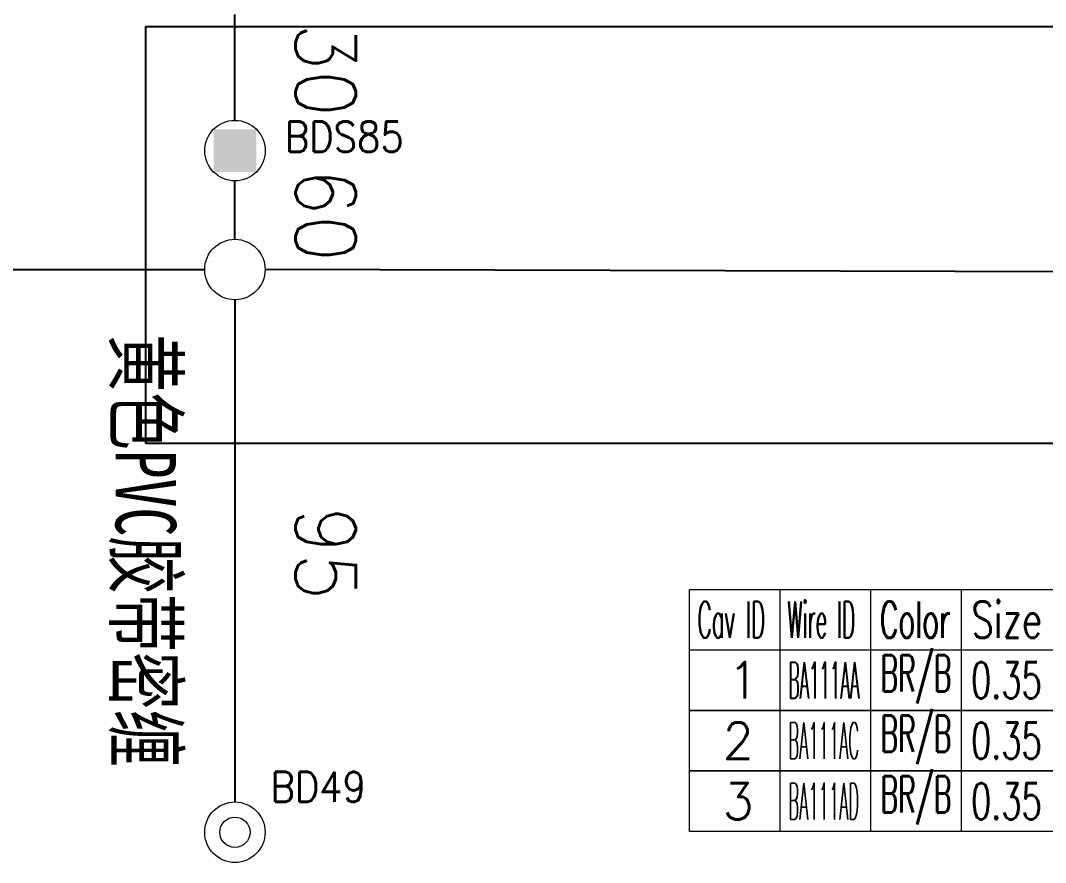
# Model space of a CAD drawing. Header units: inches. Extents: x 47316 to 59086, y 3141 to 11743.
# Drawn here: x 51706.2 to 51790.9, y 5776.5 to 5846.1 of the extents above; entities that cross this region are included whole.
import ezdxf

# ---------------------------------------------------------------- set-up
doc = ezdxf.new("R2010")
doc.units = ezdxf.units.IN
doc.header["$MEASUREMENT"] = 0
doc.styles.add('MtX_FangSong_GB2312', font='')
doc.styles.get("Standard").update_dxf_attribs({"font": ''})
doc.styles.get('MtX_FangSong_GB2312').set_extended_font_data('FangSong_GB2312')
doc.styles.get('Standard').set_extended_font_data('SimSun')
doc.linetypes.add('_VH_FELT_TAPE', pattern='A,0.4,-0.7,["FELT",Standard,S=0.3,R=0,X=-0.5,Y=-0.15],-0.7', length=1.8)
doc.linetypes.add('_VH_FULL_TAPE', pattern='A,0.0001,[30,VeSys.shx,S=0.1,R=0,X=0,Y=0],-0.8,[30,VeSys.shx,S=0.1,R=180,X=0,Y=0],-0.0001', length=0.8002)
doc.linetypes.add('_VH_OTCON', pattern='A,0.0001,[7,VeSys.shx,S=0.1,R=0,X=0,Y=0],-0.4,[7,VeSys.shx,S=0.1,R=0,X=0,Y=0],-0.4,["X",Standard,S=1,R=0,X=-0.5,Y=-0.5],-0.0001,[7,VeSys.shx,S=0.1,R=0,X=0,Y=0],-0.4', length=1.2002)

msp = doc.modelspace()

# ---------------------------------------------------------------- linework, layer by layer
at = {"color": 0, "linetype": '_VH_OTCON', "ltscale": 5}
for p, q in [((51723.931, 5837.859), (51723.922, 5846.612)), ((51723.93, 5828.029), (51723.932, 5832.859)), ((51680.429, 5825.529), (51721.429, 5825.529))]:
    msp.add_line(p, q, dxfattribs=at)
at = {"color": 1}
for p, q in [((51716.558, 5811.161), (51716.558, 5845.611)), ((51716.558, 5845.611), (51906.321, 5845.611)), ((51906.321, 5811.161), (51716.558, 5811.161))]:
    msp.add_line(p, q, dxfattribs=at)
at = {"color": 0, "linetype": '_VH_FELT_TAPE', "ltscale": 5}
msp.add_line((51894.929, 5825.036), (51726.429, 5825.522), dxfattribs=at)
at = {"color": 0, "linetype": '_VH_FULL_TAPE', "ltscale": 5}
msp.add_line((51723.929, 5823.029), (51723.929, 5781.529), dxfattribs=at)
at = {"color": 0, "linetype": 'Continuous', "lineweight": 15}
for p, q in [((51761.501, 5799.093), (51844.001, 5799.093)), ((51761.501, 5794.093), (51761.501, 5799.093)), ((51761.501, 5794.093), (51844.001, 5794.093))]:
    msp.add_line(p, q, dxfattribs=at)
at = {"color": 7, "linetype": 'Continuous', "lineweight": 15}
for p, q in [((51769.001, 5794.093), (51769.001, 5799.093)), ((51776.501, 5794.093), (51776.501, 5799.093)), ((51784.001, 5794.093), (51784.001, 5799.093))]:
    msp.add_line(p, q, dxfattribs=at)
at = {"color": 102, "linetype": 'Continuous', "lineweight": 15}
for p, q in [((51769.001, 5789.093), (51769.001, 5794.093)), ((51776.501, 5789.093), (51776.501, 5794.093)), ((51784.001, 5789.093), (51784.001, 5794.093)), ((51769.001, 5784.093), (51769.001, 5789.093)), ((51776.501, 5784.093), (51776.501, 5789.093)), ((51784.001, 5784.093), (51784.001, 5789.093)), ((51769.001, 5779.093), (51769.001, 5784.093)), ((51776.501, 5779.093), (51776.501, 5784.093)), ((51784.001, 5779.093), (51784.001, 5784.093))]:
    msp.add_line(p, q, dxfattribs=at)
at = {"color": 0, "linetype": 'Continuous', "lineweight": 15}
for points in [[(51761.501, 5789.093), (51761.501, 5794.093), (51844.001, 5794.093), (51844.001, 5789.093)], [(51761.501, 5784.093), (51761.501, 5789.093), (51844.001, 5789.093), (51844.001, 5784.093)], [(51761.501, 5779.093), (51761.501, 5784.093), (51844.001, 5784.093), (51844.001, 5779.093)]]:
    msp.add_lwpolyline(points, close=True, dxfattribs=at)
for centre, radius in [((51723.933, 5835.359), 2.5), ((51723.929, 5825.529), 2.5), ((51723.929, 5779.029), 2.5), ((51723.929, 5779.029), 1.25)]:
    msp.add_circle(centre, radius, dxfattribs=at)
at = {"color": 0, "linetype": 'Continuous', "lineweight": 15, "extrusion": (0, 0, -1)}
msp.add_solid([(-51722.166, 5837.126), (-51722.166, 5833.591), (-51725.701, 5837.126), (-51725.701, 5833.591)], dxfattribs=at)

# ---------------------------------------------------------------- texts
at = {"color": 0, "style": 'MtX_FangSong_GB2312', "width": 0.7}
msp.add_text('黄色PVC胶带密缠', height=5, rotation=270, dxfattribs=at).set_placement((51714.064, 5820.183))
at = {"color": 7, "linetype": '_VH_OTCON', "lineweight": 18, "ltscale": 5, "char_height": 5, "width": 8.57143, "attachment_point": 1, "rotation": 270}
for s, insert in [('\\Fromans.shx;\\W0.9000000000;\\T1.0000000000;\\o\\l30', (51733.926, 5845.878)), ('\\Fromans.shx;\\W0.9000000000;\\T1.0000000000;\\o\\l60', (51733.931, 5833.872))]:
    msp.add_mtext(s, dxfattribs=dict(at, insert=insert))
at = {"color": 21, "linetype": 'Continuous', "lineweight": 15, "attachment_point": 1}
for s, insert, char_height, width in [('\\Fromans.shx;\\W0.9000000000;\\T1.0000000000;\\o\\lBDS85', (51728.047, 5837.757), 2.5, 10.92857), ('\\Fromans.shx;\\W0.3370370370;\\T1.0000000000;\\o\\lBA111AA', (51769.694, 5793.093), 3, 6.5), ('\\Fromans.shx;\\W0.6500000000;\\T1.0000000000;\\o\\l0.35', (51784.78, 5793.093), 3, 6.5), ('\\Fromans.shx;\\W0.3297101449;\\T1.0000000000;\\o\\lBA111AC', (51769.689, 5788.093), 3, 6.5), ('\\Fromans.shx;\\W0.6500000000;\\T1.0000000000;\\o\\l0.35', (51784.78, 5788.093), 3, 6.5), ('\\Fromans.shx;\\W0.9000000000;\\T1.0000000000;\\o\\lBD49', (51726.858, 5784.029), 2.5, 8.78571), ('\\Fromans.shx;\\W0.3297101449;\\T1.0000000000;\\o\\lBA111AD', (51769.689, 5783.093), 3, 6.5), ('\\Fromans.shx;\\W0.6500000000;\\T1.0000000000;\\o\\l0.35', (51784.78, 5783.093), 3, 6.5)]:
    msp.add_mtext(s, dxfattribs=dict(at, insert=insert, char_height=char_height, width=width))
at = {"color": 7, "linetype": '_VH_FULL_TAPE', "lineweight": 18, "ltscale": 5, "insert": (51733.929, 5805.922), "char_height": 5, "width": 8.57143, "attachment_point": 1, "rotation": 270}
msp.add_mtext('\\Fromans.shx;\\W0.9000000000;\\T1.0000000000;\\o\\l95', dxfattribs=at)
at = {"color": 7, "linetype": 'Continuous', "lineweight": 15, "char_height": 3, "attachment_point": 1}
for s, insert, width in [('\\Fromans.shx;\\W0.4292452830;\\T1.0000000000;\\o\\lCav ID', (51762.185, 5798.093), 6.5), ('\\Fromans.shx;\\W0.4026548673;\\T1.0000000000;\\o\\lWire ID', (51769.616, 5798.093), 6.5), ('\\Fromans.shx;\\W0.5687500000;\\T1.0000000000;\\o\\lColor', (51777.245, 5798.093), 6.5), ('\\Fromans.shx;\\W0.7222222222;\\T1.0000000000;\\o\\lSize', (51784.811, 5798.093), 6.5), ('\\Fromans.shx;\\W1.0000000000;\\T1.0000000000;\\o\\l1', (51764.68, 5793.093), 2.85714), ('\\Fromans.shx;\\W1.0000000000;\\T1.0000000000;\\o\\l2', (51764.251, 5788.093), 2.85714), ('\\Fromans.shx;\\W1.0000000000;\\T1.0000000000;\\o\\l3', (51764.251, 5783.093), 2.85714)]:
    msp.add_mtext(s, dxfattribs=dict(at, insert=insert, width=width))
at = {"color": 140, "linetype": 'Continuous', "lineweight": 15, "char_height": 3, "width": 6.5, "attachment_point": 1}
for insert in [(51777.307, 5793.664), (51777.307, 5788.664), (51777.307, 5783.664)]:
    msp.add_mtext('\\Fromans.shx;\\W0.5352941176;\\T1.0000000000;\\o\\lBR/B', dxfattribs=dict(at, insert=insert))

doc.saveas('drawing.dxf')
